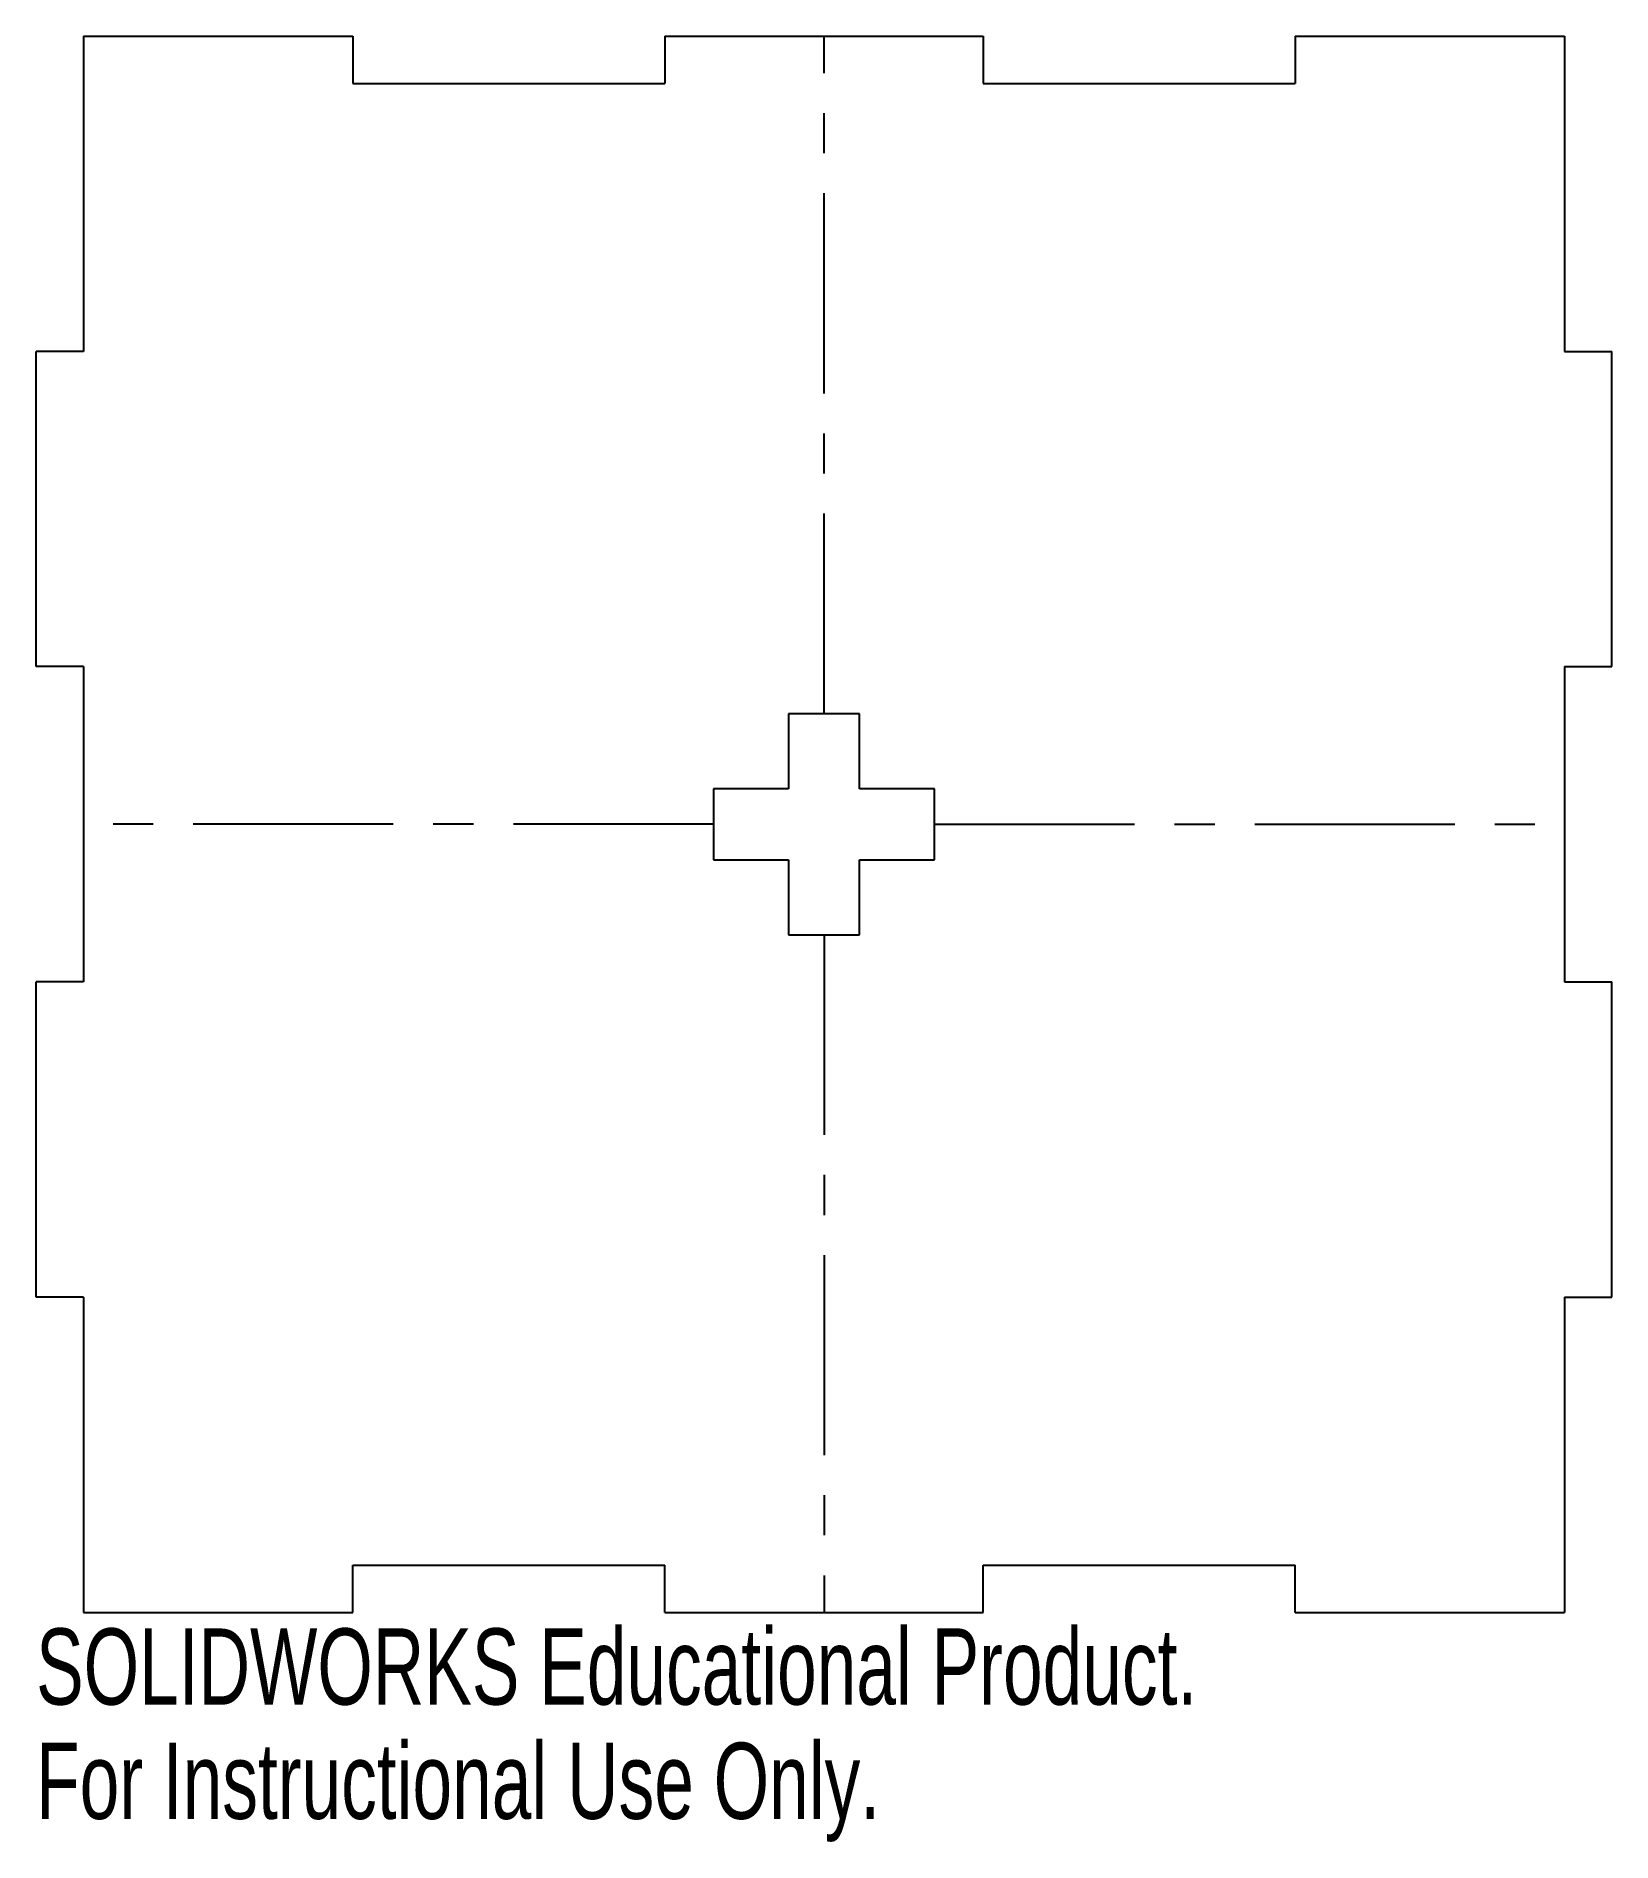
# Model space of a CAD drawing. Header units: millimetres. Extents: x 0 to 100, y -15 to 100.
import ezdxf

# ---------------------------------------------------------------- set-up
doc = ezdxf.new("R2010")
doc.units = ezdxf.units.MM
doc.linetypes.add('CENTERX2', pattern=[20.32, 12.7, -2.54, 2.54, -2.54])
doc.styles.add('SLDTEXTSTYLE0', font='TXT', dxfattribs={"width": 0.7})

msp = doc.modelspace()

# ---------------------------------------------------------------- linework, layer by layer
at = {"color": 7, "linetype": 'Continuous', "lineweight": 25}
for p, q in [((3, 100), (3, 80)), ((3, 100), (20.1, 100)), ((20.1, 100), (20.1, 97)), ((39.9, 100), (39.9, 97)), ((39.9, 100), (60.1, 100)), ((60.1, 100), (60.1, 97)), ((79.9, 100), (79.9, 97)), ((79.9, 100), (97, 100)), ((97, 100), (97, 80)), ((20.1, 97), (39.9, 97)), ((60.1, 97), (79.9, 97)), ((0, 60), (0, 80)), ((3, 80), (0, 80)), ((97, 80), (100, 80)), ((100, 60), (100, 80)), ((3, 60), (0, 60)), ((3, 60), (3, 40)), ((97, 60), (100, 60)), ((97, 60), (97, 40)), ((52.25, 57.0131), (47.75, 57.0131)), ((47.75, 57.0131), (47.75, 52.25)), ((52.25, 52.25), (52.25, 57.0131)), ((47.75, 52.25), (42.9869, 52.25)), ((42.9869, 52.25), (42.9869, 47.75)), ((57.0131, 52.25), (52.25, 52.25)), ((57.0131, 47.75), (57.0131, 52.25)), ((42.9869, 47.75), (47.75, 47.75)), ((47.75, 47.75), (47.75, 42.9869)), ((52.25, 42.9869), (52.25, 47.75)), ((52.25, 47.75), (57.0131, 47.75)), ((47.75, 42.9869), (52.25, 42.9869)), ((0, 20), (0, 40)), ((3, 40), (0, 40)), ((97, 40), (100, 40)), ((100, 20), (100, 40)), ((3, 20), (0, 20)), ((3, 20), (3, 0)), ((97, 20), (100, 20)), ((97, 20), (97, 0)), ((20.1, 3), (39.9, 3)), ((20.1, 0), (20.1, 3)), ((39.9, 0), (39.9, 3)), ((60.1, 3), (79.9, 3)), ((60.1, 0), (60.1, 3)), ((79.9, 0), (79.9, 3)), ((3, 0), (20.1, 0)), ((39.9, 0), (60.1, 0)), ((79.9, 0), (97, 0))]:
    msp.add_line(p, q, dxfattribs=at)
at = {"color": 7, "linetype": 'CENTERX2'}
for p, q in [((50, 57.0131), (50, 100)), ((42.9869, 50), (3, 50)), ((57.0131, 50), (97, 50)), ((50, 42.9869), (50, 0))]:
    msp.add_line(p, q, dxfattribs=at)

# ---------------------------------------------------------------- texts
at = {"color": 7, "linetype": 'Continuous', "char_height": 4.83362, "attachment_point": 1, "style": 'SLDTEXTSTYLE0'}
for s, insert in [('SOLIDWORKS Educational Product.', (0, -1.0196)), ('For Instructional Use Only.', (0, -8.27))]:
    msp.add_mtext(s, dxfattribs=dict(at, insert=insert))

doc.saveas('drawing.dxf')
